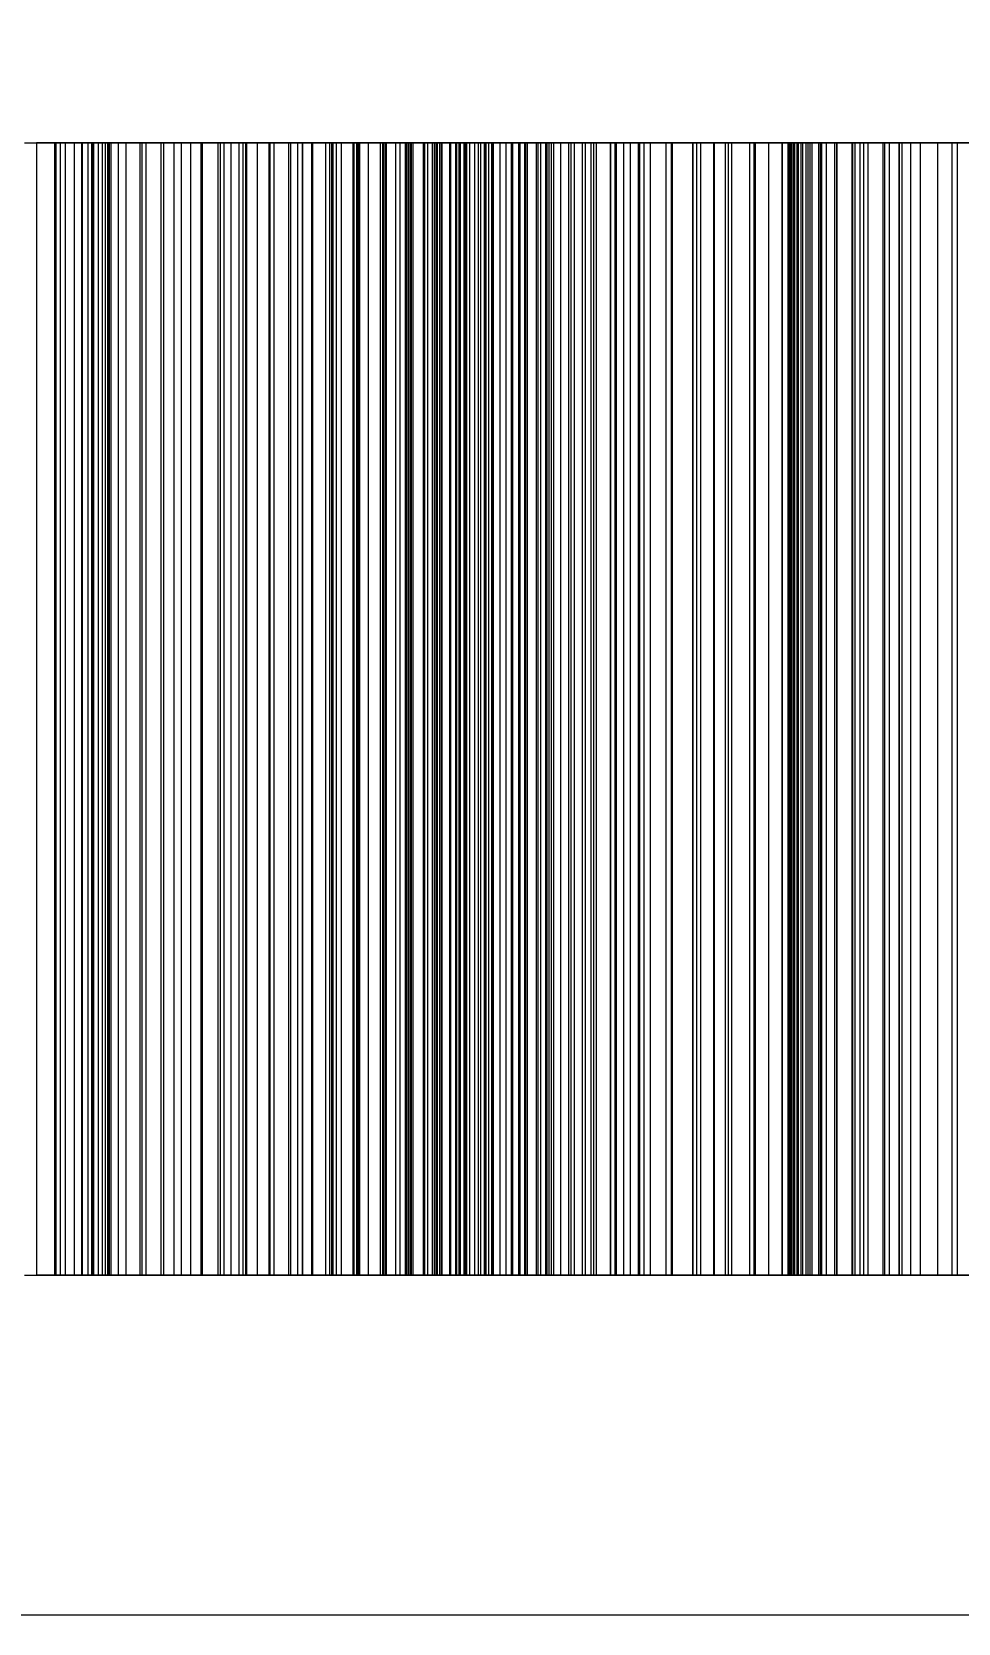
# Model space of a CAD drawing. Header units: millimetres. Extents: x -1970 to 59977, y -65068 to 6837.
# Drawn here: x 25654.5 to 25818.1, y -17511.5 to -17230.4 of the extents above; entities that cross this region are included whole.
import ezdxf

# ---------------------------------------------------------------- set-up
doc = ezdxf.new("R2010")
doc.units = ezdxf.units.MM
doc.layers.add('COTAS_P', color=1, linetype='Continuous', lineweight=0)
doc.layers.add('superior_briquetadora', color=7, linetype='Continuous', lineweight=0)
doc.dimstyles.new('R19_100', dxfattribs={"dimtxt": 250, "dimasz": 150, "dimexe": 150, "dimexo": 80, "dimgap": 100, "dimtad": 1, "dimtih": 1, "dimtoh": 1, "dimdsep": 46, "dimcen": 0.09, "dimadec": 0, "dimazin": 0, "dimtfac": 1, "dimtdec": 4, "dimtofl": 0, "dimtmove": 0, "dimatfit": 3, "dimfxl": 1, "dimtolj": 1, "dimtzin": 0, "dimarcsym": 0})

# ---------------------------------------------------------------- blocks, each defined once
blk = doc.blocks.new('*D25')
at = {"layer": 'COTAS_P', "color": 0, "lineweight": -2, "transparency": 16777216}
for p, q in [((25128.19, -17920), (25128.19, -16950)), ((27628.19, -17920), (27628.19, -16950)), ((25278.19, -17100), (27478.19, -17100))]:
    blk.add_line(p, q, dxfattribs=at)
at = {"layer": 'COTAS_P', "color": 0, "transparency": 16777216}
for points in [[(25278.19, -17075), (25278.19, -17125), (25128.19, -17100)], [(27478.19, -17075), (27478.19, -17125), (27628.19, -17100)]]:
    blk.add_solid(points, dxfattribs=at)
at = {"layer": 'Defpoints', "color": 0, "transparency": 16777216}
for p in [(27628.19, -17100), (25128.19, -18000), (27628.19, -18000)]:
    blk.add_point(p, dxfattribs=at)

msp = doc.modelspace()

# ---------------------------------------------------------------- linework, layer by layer
at = {"layer": 'superior_briquetadora'}
for p, q in [((25653.152, -17250), (25659.519, -17250)), ((25653.621, -17250), (25658.453, -17250)), ((25655.317, -17250), (25655.317, -17450)), ((25658.707, -17250), (25655.317, -17250)), ((25655.317, -17250), (25660.381, -17250)), ((25658.453, -17250), (25658.453, -17450)), ((25658.453, -17250), (25663.383, -17250)), ((25658.707, -17250), (25658.707, -17450)), ((25661.966, -17250), (25658.707, -17250)), ((25659.519, -17250), (25663.285, -17250)), ((25659.519, -17450), (25659.519, -17250)), ((25660.381, -17250), (25660.381, -17450)), ((25660.381, -17250), (25665.003, -17250)), ((25661.966, -17250), (25661.966, -17450)), ((25665.106, -17250), (25661.966, -17250)), ((25664.432, -17250), (25663.285, -17250)), ((25663.285, -17450), (25663.285, -17250)), ((25663.383, -17250), (25663.383, -17450)), ((25663.383, -17250), (25668.404, -17250)), ((25665.427, -17250), (25664.432, -17250)), ((25664.432, -17450), (25664.432, -17250)), ((25665.003, -17250), (25665.003, -17450)), ((25665.003, -17250), (25669.744, -17250)), ((25665.106, -17250), (25665.106, -17450)), ((25668.136, -17250), (25665.106, -17250)), ((25666.269, -17250), (25665.427, -17250)), ((25665.427, -17450), (25665.427, -17250)), ((25666.959, -17250), (25666.269, -17250)), ((25666.269, -17450), (25666.269, -17250)), ((25667.496, -17250), (25666.959, -17250)), ((25666.959, -17450), (25666.959, -17250)), ((25667.88, -17250), (25667.496, -17250)), ((25667.496, -17450), (25667.496, -17250)), ((25668.11, -17250), (25667.88, -17250)), ((25667.88, -17450), (25667.88, -17250)), ((25668.187, -17250), (25668.11, -17250)), ((25668.11, -17450), (25668.11, -17250)), ((25668.136, -17250), (25668.136, -17450)), ((25671.06, -17250), (25668.136, -17250)), ((25668.187, -17450), (25668.187, -17250)), ((25668.404, -17250), (25668.404, -17450)), ((25668.404, -17250), (25673.883, -17250)), ((25669.744, -17250), (25669.744, -17450)), ((25669.744, -17250), (25674.586, -17250)), ((25671.06, -17250), (25671.06, -17450)), ((25673.883, -17250), (25671.06, -17250)), ((25673.523, -17250), (25673.523, -17450)), ((25677.233, -17250), (25673.523, -17250)), ((25673.523, -17250), (25677.734, -17250)), ((25673.883, -17250), (25673.883, -17450)), ((25674.586, -17250), (25674.586, -17450)), ((25674.586, -17250), (25679.52, -17250)), ((25677.233, -17250), (25677.233, -17450)), ((25680.832, -17250), (25677.233, -17250)), ((25677.734, -17250), (25677.734, -17450)), ((25677.734, -17250), (25682.469, -17250)), ((25679.52, -17250), (25679.52, -17450)), ((25679.52, -17250), (25684.536, -17250)), ((25680.832, -17250), (25680.832, -17450)), ((25684.331, -17250), (25680.832, -17250)), ((25682.469, -17250), (25682.469, -17450)), ((25682.469, -17250), (25687.301, -17250)), ((25684.331, -17250), (25684.331, -17450)), ((25687.736, -17250), (25684.331, -17250)), ((25684.536, -17250), (25684.536, -17450)), ((25684.536, -17250), (25689.629, -17250)), ((25687.301, -17250), (25687.301, -17450)), ((25687.301, -17250), (25692.216, -17250)), ((25687.736, -17250), (25687.736, -17450)), ((25691.051, -17250), (25687.736, -17250)), ((25688.404, -17250), (25688.404, -17450)), ((25692.398, -17250), (25688.404, -17250)), ((25688.404, -17250), (25691.722, -17250)), ((25689.629, -17250), (25689.629, -17450)), ((25689.629, -17250), (25694.277, -17250)), ((25691.051, -17250), (25691.051, -17450)), ((25694.277, -17250), (25691.051, -17250)), ((25691.722, -17250), (25691.722, -17450)), ((25691.722, -17250), (25696.523, -17250)), ((25692.216, -17250), (25692.216, -17450)), ((25692.216, -17250), (25697.204, -17250)), ((25692.398, -17250), (25692.398, -17450)), ((25696.303, -17250), (25692.398, -17250)), ((25694.277, -17250), (25694.277, -17450)), ((25696.303, -17250), (25696.303, -17450)), ((25700.126, -17250), (25696.303, -17250)), ((25696.523, -17250), (25696.523, -17450)), ((25696.523, -17250), (25701.4, -17250)), ((25697.204, -17250), (25697.204, -17450)), ((25697.204, -17250), (25702.258, -17250)), ((25699.815, -17250), (25699.815, -17450)), ((25704.055, -17250), (25699.815, -17250)), ((25699.815, -17250), (25702.208, -17250)), ((25700.126, -17250), (25700.126, -17450)), ((25703.873, -17250), (25700.126, -17250)), ((25701.4, -17250), (25701.4, -17450)), ((25701.4, -17250), (25706.339, -17250)), ((25702.208, -17250), (25702.208, -17450)), ((25702.208, -17250), (25707.03, -17250)), ((25702.258, -17250), (25702.258, -17450)), ((25702.258, -17250), (25707.373, -17250)), ((25703.873, -17250), (25703.873, -17450)), ((25707.546, -17250), (25703.873, -17250)), ((25704.055, -17250), (25704.055, -17450)), ((25708.228, -17250), (25704.055, -17250)), ((25706.339, -17250), (25706.339, -17450)), ((25706.339, -17250), (25711.333, -17250)), ((25707.03, -17250), (25707.03, -17450)), ((25707.03, -17250), (25711.904, -17250)), ((25707.373, -17250), (25707.373, -17450)), ((25707.373, -17250), (25711.147, -17250)), ((25707.546, -17250), (25707.546, -17450)), ((25711.147, -17250), (25707.546, -17250)), ((25707.648, -17250), (25707.648, -17450)), ((25712.092, -17250), (25707.648, -17250)), ((25707.648, -17250), (25709.093, -17250)), ((25708.228, -17250), (25708.228, -17450)), ((25712.34, -17250), (25708.228, -17250)), ((25709.093, -17250), (25709.093, -17450)), ((25709.093, -17250), (25713.889, -17250)), ((25711.147, -17250), (25711.147, -17450)), ((25711.333, -17250), (25711.333, -17450)), ((25711.333, -17250), (25716.377, -17250)), ((25711.825, -17250), (25711.825, -17450)), ((25716.432, -17250), (25711.825, -17250)), ((25711.825, -17250), (25712.309, -17250)), ((25711.904, -17250), (25711.904, -17450)), ((25711.904, -17250), (25716.82, -17250)), ((25712.092, -17250), (25712.092, -17450)), ((25716.493, -17250), (25712.092, -17250)), ((25712.309, -17250), (25712.309, -17450)), ((25712.309, -17250), (25717.033, -17250)), ((25712.34, -17250), (25712.34, -17450)), ((25716.393, -17250), (25712.34, -17250)), ((25713.889, -17250), (25713.889, -17450)), ((25713.889, -17250), (25718.713, -17250)), ((25715.971, -17250), (25715.971, -17450)), ((25720.585, -17250), (25715.971, -17250)), ((25715.971, -17250), (25716.455, -17250)), ((25716.377, -17250), (25716.377, -17450)), ((25716.377, -17250), (25721.465, -17250)), ((25716.393, -17250), (25716.393, -17450)), ((25720.388, -17250), (25716.393, -17250)), ((25716.432, -17250), (25716.432, -17450)), ((25721.019, -17250), (25716.432, -17250)), ((25716.455, -17250), (25716.455, -17450)), ((25716.455, -17250), (25721.263, -17250)), ((25716.493, -17250), (25716.493, -17450)), ((25720.853, -17250), (25716.493, -17250)), ((25716.82, -17250), (25716.82, -17450)), ((25716.82, -17250), (25721.773, -17250)), ((25717.033, -17250), (25717.033, -17450)), ((25717.033, -17250), (25721.761, -17250)), ((25718.713, -17250), (25718.713, -17450)), ((25718.713, -17250), (25723.559, -17250)), ((25719.457, -17250), (25719.457, -17450)), ((25723.832, -17250), (25719.457, -17250)), ((25719.457, -17250), (25720.904, -17250)), ((25720.388, -17250), (25720.388, -17450)), ((25724.328, -17250), (25720.388, -17250)), ((25720.585, -17250), (25720.585, -17450)), ((25725.214, -17250), (25720.585, -17250)), ((25720.853, -17250), (25720.853, -17450)), ((25725.173, -17250), (25720.853, -17250)), ((25720.904, -17250), (25720.904, -17450)), ((25720.904, -17250), (25725.86, -17250)), ((25721.019, -17250), (25721.019, -17450)), ((25725.585, -17250), (25721.019, -17250)), ((25721.263, -17250), (25721.263, -17450)), ((25721.263, -17250), (25726.069, -17250)), ((25721.465, -17250), (25721.465, -17450)), ((25721.465, -17250), (25724.328, -17250)), ((25721.761, -17250), (25721.761, -17450)), ((25721.761, -17250), (25726.49, -17250)), ((25721.773, -17250), (25721.773, -17450)), ((25721.773, -17250), (25726.758, -17250)), ((25723.559, -17250), (25723.559, -17450)), ((25723.559, -17250), (25728.423, -17250)), ((25723.832, -17250), (25723.832, -17450)), ((25728.239, -17250), (25723.832, -17250)), ((25724.328, -17250), (25724.328, -17450)), ((25725.173, -17250), (25725.173, -17450)), ((25729.454, -17250), (25725.173, -17250)), ((25725.214, -17250), (25725.214, -17450)), ((25729.856, -17250), (25725.214, -17250)), ((25725.585, -17250), (25725.585, -17450)), ((25730.131, -17250), (25725.585, -17250)), ((25725.86, -17250), (25725.86, -17450)), ((25725.86, -17250), (25730.797, -17250)), ((25726.069, -17250), (25726.069, -17450)), ((25726.069, -17250), (25730.87, -17250)), ((25726.49, -17250), (25726.49, -17450)), ((25726.49, -17250), (25731.217, -17250)), ((25726.758, -17250), (25726.758, -17450)), ((25726.758, -17250), (25731.77, -17250)), ((25726.879, -17250), (25726.879, -17450)), ((25730.974, -17250), (25726.879, -17250)), ((25726.879, -17250), (25729.275, -17250)), ((25728.239, -17250), (25728.239, -17450)), ((25732.678, -17250), (25728.239, -17250)), ((25728.423, -17250), (25728.423, -17450)), ((25728.423, -17250), (25733.3, -17250)), ((25729.275, -17250), (25729.275, -17450)), ((25729.275, -17250), (25734.331, -17250)), ((25729.454, -17250), (25729.454, -17450)), ((25733.694, -17250), (25729.454, -17250)), ((25729.856, -17250), (25729.856, -17450)), ((25734.509, -17250), (25729.856, -17250)), ((25730.131, -17250), (25730.131, -17450)), ((25734.654, -17250), (25730.131, -17250)), ((25730.797, -17250), (25730.797, -17450)), ((25730.797, -17250), (25735.711, -17250)), ((25730.87, -17250), (25730.87, -17450)), ((25730.87, -17250), (25735.663, -17250)), ((25730.974, -17250), (25730.974, -17450)), ((25735.117, -17250), (25730.974, -17250)), ((25731.217, -17250), (25731.217, -17450)), ((25731.217, -17250), (25735.941, -17250)), ((25731.77, -17250), (25731.77, -17450)), ((25731.77, -17250), (25733.694, -17250)), ((25732.678, -17250), (25732.678, -17450)), ((25737.146, -17250), (25732.678, -17250)), ((25733.3, -17250), (25733.3, -17450)), ((25733.3, -17250), (25738.188, -17250)), ((25733.694, -17250), (25733.694, -17450)), ((25734.331, -17250), (25734.331, -17450)), ((25734.331, -17250), (25739.352, -17250)), ((25734.509, -17250), (25734.509, -17450)), ((25739.172, -17250), (25734.509, -17250)), ((25734.654, -17250), (25734.654, -17450)), ((25739.154, -17250), (25734.654, -17250)), ((25735.117, -17250), (25735.117, -17450)), ((25739.308, -17250), (25735.117, -17250)), ((25735.663, -17250), (25735.663, -17450)), ((25735.663, -17250), (25740.445, -17250)), ((25735.711, -17250), (25735.711, -17450)), ((25735.711, -17250), (25740.598, -17250)), ((25735.941, -17250), (25735.941, -17450)), ((25735.941, -17250), (25740.657, -17250)), ((25737.146, -17250), (25737.146, -17450)), ((25741.646, -17250), (25737.146, -17250)), ((25738.166, -17250), (25738.166, -17450)), ((25741.941, -17250), (25738.166, -17250)), ((25738.166, -17250), (25741.488, -17250)), ((25738.188, -17250), (25738.188, -17450)), ((25738.188, -17250), (25739.154, -17250)), ((25739.154, -17250), (25739.154, -17450)), ((25739.172, -17250), (25739.172, -17450)), ((25743.843, -17250), (25739.172, -17250)), ((25739.308, -17250), (25739.308, -17450)), ((25743.549, -17250), (25739.308, -17250)), ((25739.352, -17250), (25739.352, -17450)), ((25739.352, -17250), (25744.331, -17250)), ((25740.445, -17250), (25740.445, -17450)), ((25740.445, -17250), (25745.211, -17250)), ((25740.598, -17250), (25740.598, -17450)), ((25740.598, -17250), (25745.453, -17250)), ((25740.657, -17250), (25740.657, -17450)), ((25741.488, -17250), (25741.488, -17450)), ((25741.488, -17250), (25746.596, -17250)), ((25741.646, -17250), (25741.646, -17450)), ((25746.177, -17250), (25741.646, -17250)), ((25741.941, -17250), (25741.941, -17450)), ((25745.78, -17250), (25741.941, -17250)), ((25743.549, -17250), (25743.549, -17450)), ((25747.842, -17250), (25743.549, -17250)), ((25743.843, -17250), (25743.843, -17450)), ((25744.331, -17250), (25744.331, -17450)), ((25744.331, -17250), (25749.265, -17250)), ((25745.211, -17250), (25745.211, -17450)), ((25745.211, -17250), (25746.177, -17250)), ((25745.453, -17250), (25745.453, -17450)), ((25745.453, -17250), (25750.267, -17250)), ((25745.78, -17250), (25745.78, -17450)), ((25749.684, -17250), (25745.78, -17250)), ((25746.177, -17250), (25746.177, -17450)), ((25746.596, -17250), (25746.596, -17450)), ((25746.596, -17250), (25751.651, -17250)), ((25747.842, -17250), (25747.842, -17450)), ((25752.189, -17250), (25747.842, -17250)), ((25749.265, -17250), (25749.265, -17450)), ((25749.265, -17250), (25754.146, -17250)), ((25749.684, -17250), (25749.684, -17450)), ((25753.657, -17250), (25749.684, -17250)), ((25750.267, -17250), (25750.267, -17450)), ((25750.267, -17250), (25752.189, -17250)), ((25751.651, -17250), (25751.651, -17450)), ((25751.651, -17250), (25756.648, -17250)), ((25752.189, -17250), (25752.189, -17450)), ((25753.209, -17250), (25753.209, -17450)), ((25756.627, -17250), (25753.209, -17250)), ((25753.209, -17250), (25757.426, -17250)), ((25753.657, -17250), (25753.657, -17450)), ((25757.7, -17250), (25753.657, -17250)), ((25754.146, -17250), (25754.146, -17450)), ((25754.146, -17250), (25758.963, -17250)), ((25756.627, -17250), (25756.627, -17450)), ((25760.125, -17250), (25756.627, -17250)), ((25756.648, -17250), (25756.648, -17450)), ((25756.648, -17250), (25761.581, -17250)), ((25757.426, -17250), (25757.426, -17450)), ((25757.426, -17250), (25762.535, -17250)), ((25757.7, -17250), (25757.7, -17450)), ((25761.822, -17250), (25757.7, -17250)), ((25758.963, -17250), (25758.963, -17450)), ((25758.963, -17250), (25761.822, -17250)), ((25760.125, -17250), (25760.125, -17450)), ((25763.705, -17250), (25760.125, -17250)), ((25761.581, -17250), (25761.581, -17450)), ((25761.581, -17250), (25766.441, -17250)), ((25761.822, -17250), (25761.822, -17450)), ((25762.535, -17250), (25762.535, -17450)), ((25762.535, -17250), (25767.577, -17250)), ((25763.705, -17250), (25763.705, -17450)), ((25767.371, -17250), (25763.705, -17250)), ((25766.441, -17250), (25766.441, -17450)), ((25766.441, -17250), (25771.215, -17250)), ((25767.371, -17250), (25767.371, -17450)), ((25771.127, -17250), (25767.371, -17250)), ((25767.577, -17250), (25767.577, -17450)), ((25767.577, -17250), (25772.544, -17250)), ((25771.127, -17250), (25771.127, -17450)), ((25774.984, -17250), (25771.127, -17250)), ((25771.215, -17250), (25771.215, -17450)), ((25771.215, -17250), (25774.984, -17250)), ((25771.864, -17250), (25771.864, -17450)), ((25774.892, -17250), (25771.864, -17250)), ((25771.864, -17250), (25776.934, -17250)), ((25772.544, -17250), (25772.544, -17450)), ((25772.544, -17250), (25777.428, -17250)), ((25774.892, -17250), (25774.892, -17450)), ((25778.015, -17250), (25774.892, -17250)), ((25774.984, -17250), (25774.984, -17450)), ((25776.934, -17250), (25776.934, -17450)), ((25776.934, -17250), (25781.996, -17250)), ((25777.428, -17250), (25777.428, -17450)), ((25777.428, -17250), (25782.22, -17250)), ((25778.015, -17250), (25778.015, -17450)), ((25781.237, -17250), (25778.015, -17250)), ((25781.237, -17250), (25781.237, -17450)), ((25784.56, -17250), (25781.237, -17250)), ((25781.996, -17250), (25781.996, -17450)), ((25781.996, -17250), (25786.976, -17250)), ((25782.22, -17250), (25782.22, -17450)), ((25782.22, -17250), (25786.904, -17250)), ((25784.56, -17250), (25784.56, -17450)), ((25787.993, -17250), (25784.56, -17250)), ((25786.904, -17250), (25786.904, -17450)), ((25786.904, -17250), (25791.547, -17250)), ((25786.976, -17250), (25786.976, -17450)), ((25786.976, -17250), (25791.864, -17250)), ((25787.993, -17250), (25787.993, -17450)), ((25791.547, -17250), (25787.993, -17250)), ((25788.194, -17250), (25788.318, -17250)), ((25788.223, -17250), (25788.194, -17250)), ((25788.194, -17450), (25788.194, -17250)), ((25788.406, -17250), (25788.223, -17250)), ((25788.223, -17450), (25788.223, -17250)), ((25788.318, -17250), (25788.596, -17250)), ((25788.318, -17450), (25788.318, -17250)), ((25788.742, -17250), (25788.406, -17250)), ((25788.406, -17450), (25788.406, -17250)), ((25788.596, -17250), (25789.027, -17250)), ((25788.596, -17450), (25788.596, -17250)), ((25789.231, -17250), (25788.742, -17250)), ((25788.742, -17450), (25788.742, -17250)), ((25789.027, -17250), (25789.612, -17250)), ((25789.027, -17450), (25789.027, -17250)), ((25789.874, -17250), (25789.231, -17250)), ((25789.231, -17450), (25789.231, -17250)), ((25789.612, -17250), (25790.349, -17250)), ((25789.612, -17450), (25789.612, -17250)), ((25790.669, -17250), (25789.874, -17250)), ((25789.874, -17450), (25789.874, -17250)), ((25790.349, -17250), (25791.239, -17250)), ((25790.349, -17450), (25790.349, -17250)), ((25793.758, -17250), (25790.669, -17250)), ((25790.669, -17450), (25790.669, -17250)), ((25791.239, -17250), (25792.28, -17250)), ((25791.239, -17450), (25791.239, -17250)), ((25791.547, -17250), (25791.547, -17450)), ((25791.864, -17250), (25791.864, -17450)), ((25791.864, -17250), (25796.653, -17250)), ((25792.28, -17250), (25793.474, -17250)), ((25792.28, -17450), (25792.28, -17250)), ((25793.474, -17250), (25794.819, -17250)), ((25793.474, -17450), (25793.474, -17250)), ((25799.494, -17250), (25793.758, -17250)), ((25793.758, -17450), (25793.758, -17250)), ((25793.95, -17250), (25793.95, -17450)), ((25796.56, -17250), (25793.95, -17250)), ((25793.95, -17250), (25799.824, -17250)), ((25794.819, -17250), (25796.314, -17250)), ((25794.819, -17450), (25794.819, -17250)), ((25796.314, -17250), (25800.748, -17250)), ((25796.314, -17450), (25796.314, -17250)), ((25796.56, -17250), (25796.56, -17450)), ((25799.278, -17250), (25796.56, -17250)), ((25796.653, -17250), (25796.653, -17450)), ((25796.653, -17250), (25801.331, -17250)), ((25799.278, -17250), (25799.278, -17450)), ((25802.109, -17250), (25799.278, -17250)), ((25807.657, -17250), (25799.494, -17250)), ((25799.494, -17450), (25799.494, -17250)), ((25799.824, -17250), (25799.824, -17450)), ((25799.824, -17250), (25804.791, -17250)), ((25800.748, -17250), (25807.731, -17250)), ((25800.748, -17450), (25800.748, -17250)), ((25801.331, -17250), (25801.331, -17450)), ((25801.331, -17250), (25805.881, -17250)), ((25802.109, -17250), (25802.109, -17450)), ((25805.058, -17250), (25802.109, -17250)), ((25804.791, -17250), (25804.791, -17450)), ((25804.791, -17250), (25809.66, -17250)), ((25805.058, -17250), (25805.058, -17450)), ((25808.135, -17250), (25805.058, -17250)), ((25805.881, -17250), (25805.881, -17450)), ((25805.881, -17250), (25811.353, -17250)), ((25817.932, -17250), (25807.657, -17250)), ((25807.657, -17450), (25807.657, -17250)), ((25807.731, -17250), (25816.994, -17250)), ((25807.731, -17450), (25807.731, -17250)), ((25808.135, -17250), (25808.135, -17450)), ((25811.353, -17250), (25808.135, -17250)), ((25809.66, -17250), (25809.66, -17450)), ((25809.66, -17250), (25814.423, -17250)), ((25811.353, -17250), (25811.353, -17450)), ((25814.423, -17250), (25814.423, -17450)), ((25814.423, -17250), (25819.071, -17250)), ((25816.994, -17250), (25828.183, -17250)), ((25816.994, -17450), (25816.994, -17250)), ((25829.926, -17250), (25817.932, -17250)), ((25817.932, -17450), (25817.932, -17250)), ((25653.152, -17450), (25659.519, -17450)), ((25653.621, -17450), (25658.453, -17450)), ((25658.707, -17450), (25655.317, -17450)), ((25655.317, -17450), (25660.381, -17450)), ((25658.453, -17450), (25663.383, -17450)), ((25661.966, -17450), (25658.707, -17450)), ((25659.519, -17450), (25663.285, -17450)), ((25660.381, -17450), (25665.003, -17450)), ((25665.106, -17450), (25661.966, -17450)), ((25663.285, -17450), (25664.432, -17450)), ((25663.383, -17450), (25668.404, -17450)), ((25664.432, -17450), (25665.427, -17450)), ((25665.003, -17450), (25669.744, -17450)), ((25668.136, -17450), (25665.106, -17450)), ((25665.427, -17450), (25666.269, -17450)), ((25666.269, -17450), (25666.959, -17450)), ((25666.959, -17450), (25667.496, -17450)), ((25667.496, -17450), (25667.88, -17450)), ((25667.88, -17450), (25668.11, -17450)), ((25668.11, -17450), (25668.187, -17450)), ((25671.06, -17450), (25668.136, -17450)), ((25668.404, -17450), (25673.883, -17450)), ((25669.744, -17450), (25674.586, -17450)), ((25673.883, -17450), (25671.06, -17450)), ((25677.233, -17450), (25673.523, -17450)), ((25673.523, -17450), (25677.734, -17450)), ((25674.586, -17450), (25679.52, -17450)), ((25680.832, -17450), (25677.233, -17450)), ((25677.734, -17450), (25682.469, -17450)), ((25679.52, -17450), (25684.536, -17450)), ((25684.331, -17450), (25680.832, -17450)), ((25682.469, -17450), (25687.301, -17450)), ((25687.736, -17450), (25684.331, -17450)), ((25684.536, -17450), (25689.629, -17450)), ((25687.301, -17450), (25692.216, -17450)), ((25691.051, -17450), (25687.736, -17450)), ((25692.398, -17450), (25688.404, -17450)), ((25688.404, -17450), (25691.722, -17450)), ((25689.629, -17450), (25694.277, -17450)), ((25694.277, -17450), (25691.051, -17450)), ((25691.722, -17450), (25696.523, -17450)), ((25692.216, -17450), (25697.204, -17450)), ((25696.303, -17450), (25692.398, -17450)), ((25700.126, -17450), (25696.303, -17450)), ((25696.523, -17450), (25701.4, -17450)), ((25697.204, -17450), (25702.258, -17450)), ((25704.055, -17450), (25699.815, -17450)), ((25699.815, -17450), (25702.208, -17450)), ((25703.873, -17450), (25700.126, -17450)), ((25701.4, -17450), (25706.339, -17450)), ((25702.208, -17450), (25707.03, -17450)), ((25702.258, -17450), (25707.373, -17450)), ((25707.546, -17450), (25703.873, -17450)), ((25708.228, -17450), (25704.055, -17450)), ((25706.339, -17450), (25711.333, -17450)), ((25707.03, -17450), (25711.904, -17450)), ((25707.373, -17450), (25711.147, -17450)), ((25711.147, -17450), (25707.546, -17450)), ((25712.092, -17450), (25707.648, -17450)), ((25707.648, -17450), (25709.093, -17450)), ((25712.34, -17450), (25708.228, -17450)), ((25709.093, -17450), (25713.889, -17450)), ((25711.333, -17450), (25716.377, -17450)), ((25716.432, -17450), (25711.825, -17450)), ((25711.825, -17450), (25712.309, -17450)), ((25711.904, -17450), (25716.82, -17450)), ((25716.493, -17450), (25712.092, -17450)), ((25712.309, -17450), (25717.033, -17450)), ((25716.393, -17450), (25712.34, -17450)), ((25713.889, -17450), (25718.713, -17450)), ((25720.585, -17450), (25715.971, -17450)), ((25715.971, -17450), (25716.455, -17450)), ((25716.377, -17450), (25721.465, -17450)), ((25720.388, -17450), (25716.393, -17450)), ((25721.019, -17450), (25716.432, -17450)), ((25716.455, -17450), (25721.263, -17450)), ((25720.853, -17450), (25716.493, -17450)), ((25716.82, -17450), (25721.773, -17450)), ((25717.033, -17450), (25721.761, -17450)), ((25718.713, -17450), (25723.559, -17450)), ((25723.832, -17450), (25719.457, -17450)), ((25719.457, -17450), (25720.904, -17450)), ((25724.328, -17450), (25720.388, -17450)), ((25725.214, -17450), (25720.585, -17450)), ((25725.173, -17450), (25720.853, -17450)), ((25720.904, -17450), (25725.86, -17450)), ((25725.585, -17450), (25721.019, -17450)), ((25721.263, -17450), (25726.069, -17450)), ((25721.465, -17450), (25724.328, -17450)), ((25721.761, -17450), (25726.49, -17450)), ((25721.773, -17450), (25726.758, -17450)), ((25723.559, -17450), (25728.423, -17450)), ((25728.239, -17450), (25723.832, -17450)), ((25729.454, -17450), (25725.173, -17450)), ((25729.856, -17450), (25725.214, -17450)), ((25730.131, -17450), (25725.585, -17450)), ((25725.86, -17450), (25730.797, -17450)), ((25726.069, -17450), (25730.87, -17450)), ((25726.49, -17450), (25731.217, -17450)), ((25726.758, -17450), (25731.77, -17450)), ((25730.974, -17450), (25726.879, -17450)), ((25726.879, -17450), (25729.275, -17450)), ((25732.678, -17450), (25728.239, -17450)), ((25728.423, -17450), (25733.3, -17450)), ((25729.275, -17450), (25734.331, -17450)), ((25733.694, -17450), (25729.454, -17450)), ((25734.509, -17450), (25729.856, -17450)), ((25734.654, -17450), (25730.131, -17450)), ((25730.797, -17450), (25735.711, -17450)), ((25730.87, -17450), (25735.663, -17450)), ((25735.117, -17450), (25730.974, -17450)), ((25731.217, -17450), (25735.941, -17450)), ((25731.77, -17450), (25733.694, -17450)), ((25737.146, -17450), (25732.678, -17450)), ((25733.3, -17450), (25738.188, -17450)), ((25734.331, -17450), (25739.352, -17450)), ((25739.172, -17450), (25734.509, -17450)), ((25739.154, -17450), (25734.654, -17450)), ((25739.308, -17450), (25735.117, -17450)), ((25735.663, -17450), (25740.445, -17450)), ((25735.711, -17450), (25740.598, -17450)), ((25735.941, -17450), (25740.657, -17450)), ((25741.646, -17450), (25737.146, -17450)), ((25741.941, -17450), (25738.166, -17450)), ((25738.166, -17450), (25741.488, -17450)), ((25738.188, -17450), (25739.154, -17450)), ((25743.843, -17450), (25739.172, -17450)), ((25743.549, -17450), (25739.308, -17450)), ((25739.352, -17450), (25744.331, -17450)), ((25740.445, -17450), (25745.211, -17450)), ((25740.598, -17450), (25745.453, -17450)), ((25741.488, -17450), (25746.596, -17450)), ((25746.177, -17450), (25741.646, -17450)), ((25745.78, -17450), (25741.941, -17450)), ((25747.842, -17450), (25743.549, -17450)), ((25744.331, -17450), (25749.265, -17450)), ((25745.211, -17450), (25746.177, -17450)), ((25745.453, -17450), (25750.267, -17450)), ((25749.684, -17450), (25745.78, -17450)), ((25746.596, -17450), (25751.651, -17450)), ((25752.189, -17450), (25747.842, -17450)), ((25749.265, -17450), (25754.146, -17450)), ((25753.657, -17450), (25749.684, -17450)), ((25750.267, -17450), (25752.189, -17450)), ((25751.651, -17450), (25756.648, -17450)), ((25756.627, -17450), (25753.209, -17450)), ((25753.209, -17450), (25757.426, -17450)), ((25757.7, -17450), (25753.657, -17450)), ((25754.146, -17450), (25758.963, -17450)), ((25760.125, -17450), (25756.627, -17450)), ((25756.648, -17450), (25761.581, -17450)), ((25757.426, -17450), (25762.535, -17450)), ((25761.822, -17450), (25757.7, -17450)), ((25758.963, -17450), (25761.822, -17450)), ((25763.705, -17450), (25760.125, -17450)), ((25761.581, -17450), (25766.441, -17450)), ((25762.535, -17450), (25767.577, -17450)), ((25767.371, -17450), (25763.705, -17450)), ((25766.441, -17450), (25771.215, -17450)), ((25771.127, -17450), (25767.371, -17450)), ((25767.577, -17450), (25772.544, -17450)), ((25774.984, -17450), (25771.127, -17450)), ((25771.215, -17450), (25774.984, -17450)), ((25774.892, -17450), (25771.864, -17450)), ((25771.864, -17450), (25776.934, -17450)), ((25772.544, -17450), (25777.428, -17450)), ((25778.015, -17450), (25774.892, -17450)), ((25776.934, -17450), (25781.996, -17450)), ((25777.428, -17450), (25782.22, -17450)), ((25781.237, -17450), (25778.015, -17450)), ((25784.56, -17450), (25781.237, -17450)), ((25781.996, -17450), (25786.976, -17450)), ((25782.22, -17450), (25786.904, -17450)), ((25787.993, -17450), (25784.56, -17450)), ((25786.904, -17450), (25791.547, -17450)), ((25786.976, -17450), (25791.864, -17450)), ((25791.547, -17450), (25787.993, -17450)), ((25788.223, -17450), (25788.194, -17450)), ((25788.194, -17450), (25788.318, -17450)), ((25788.406, -17450), (25788.223, -17450)), ((25788.318, -17450), (25788.596, -17450)), ((25788.742, -17450), (25788.406, -17450)), ((25788.596, -17450), (25789.027, -17450)), ((25789.231, -17450), (25788.742, -17450)), ((25789.027, -17450), (25789.612, -17450)), ((25789.874, -17450), (25789.231, -17450)), ((25789.612, -17450), (25790.349, -17450)), ((25790.669, -17450), (25789.874, -17450)), ((25790.349, -17450), (25791.239, -17450)), ((25793.758, -17450), (25790.669, -17450)), ((25791.239, -17450), (25792.28, -17450)), ((25791.864, -17450), (25796.653, -17450)), ((25792.28, -17450), (25793.474, -17450)), ((25793.474, -17450), (25794.819, -17450)), ((25799.494, -17450), (25793.758, -17450)), ((25796.56, -17450), (25793.95, -17450)), ((25793.95, -17450), (25799.824, -17450)), ((25794.819, -17450), (25796.314, -17450)), ((25796.314, -17450), (25800.748, -17450)), ((25799.278, -17450), (25796.56, -17450)), ((25796.653, -17450), (25801.331, -17450)), ((25802.109, -17450), (25799.278, -17450)), ((25807.657, -17450), (25799.494, -17450)), ((25799.824, -17450), (25804.791, -17450)), ((25800.748, -17450), (25807.731, -17450)), ((25801.331, -17450), (25805.881, -17450)), ((25805.058, -17450), (25802.109, -17450)), ((25804.791, -17450), (25809.66, -17450)), ((25808.135, -17450), (25805.058, -17450)), ((25805.881, -17450), (25811.353, -17450)), ((25817.932, -17450), (25807.657, -17450)), ((25807.731, -17450), (25816.994, -17450)), ((25811.353, -17450), (25808.135, -17450)), ((25809.66, -17450), (25814.423, -17450)), ((25814.423, -17450), (25819.071, -17450)), ((25816.994, -17450), (25828.183, -17450)), ((25829.926, -17450), (25817.932, -17450)), ((24628.187, -17510), (26828.187, -17510)), ((24778.187, -17510), (26678.187, -17510))]:
    msp.add_line(p, q, dxfattribs=at)

# ---------------------------------------------------------------- dimensions: what is measured, and where the dimension line sits
at = {"layer": 'COTAS_P'}
dim = msp.add_aligned_dim(p1=(25128.187, -18000), p2=(27628.187, -18000), distance=900, text='<> P', dimstyle='R19_100', dxfattribs=at)
dim.commit()
dim.dimension.update_dxf_attribs({"geometry": '*D25', "text_midpoint": (26378.187, -17100)})

doc.saveas('drawing.dxf')
